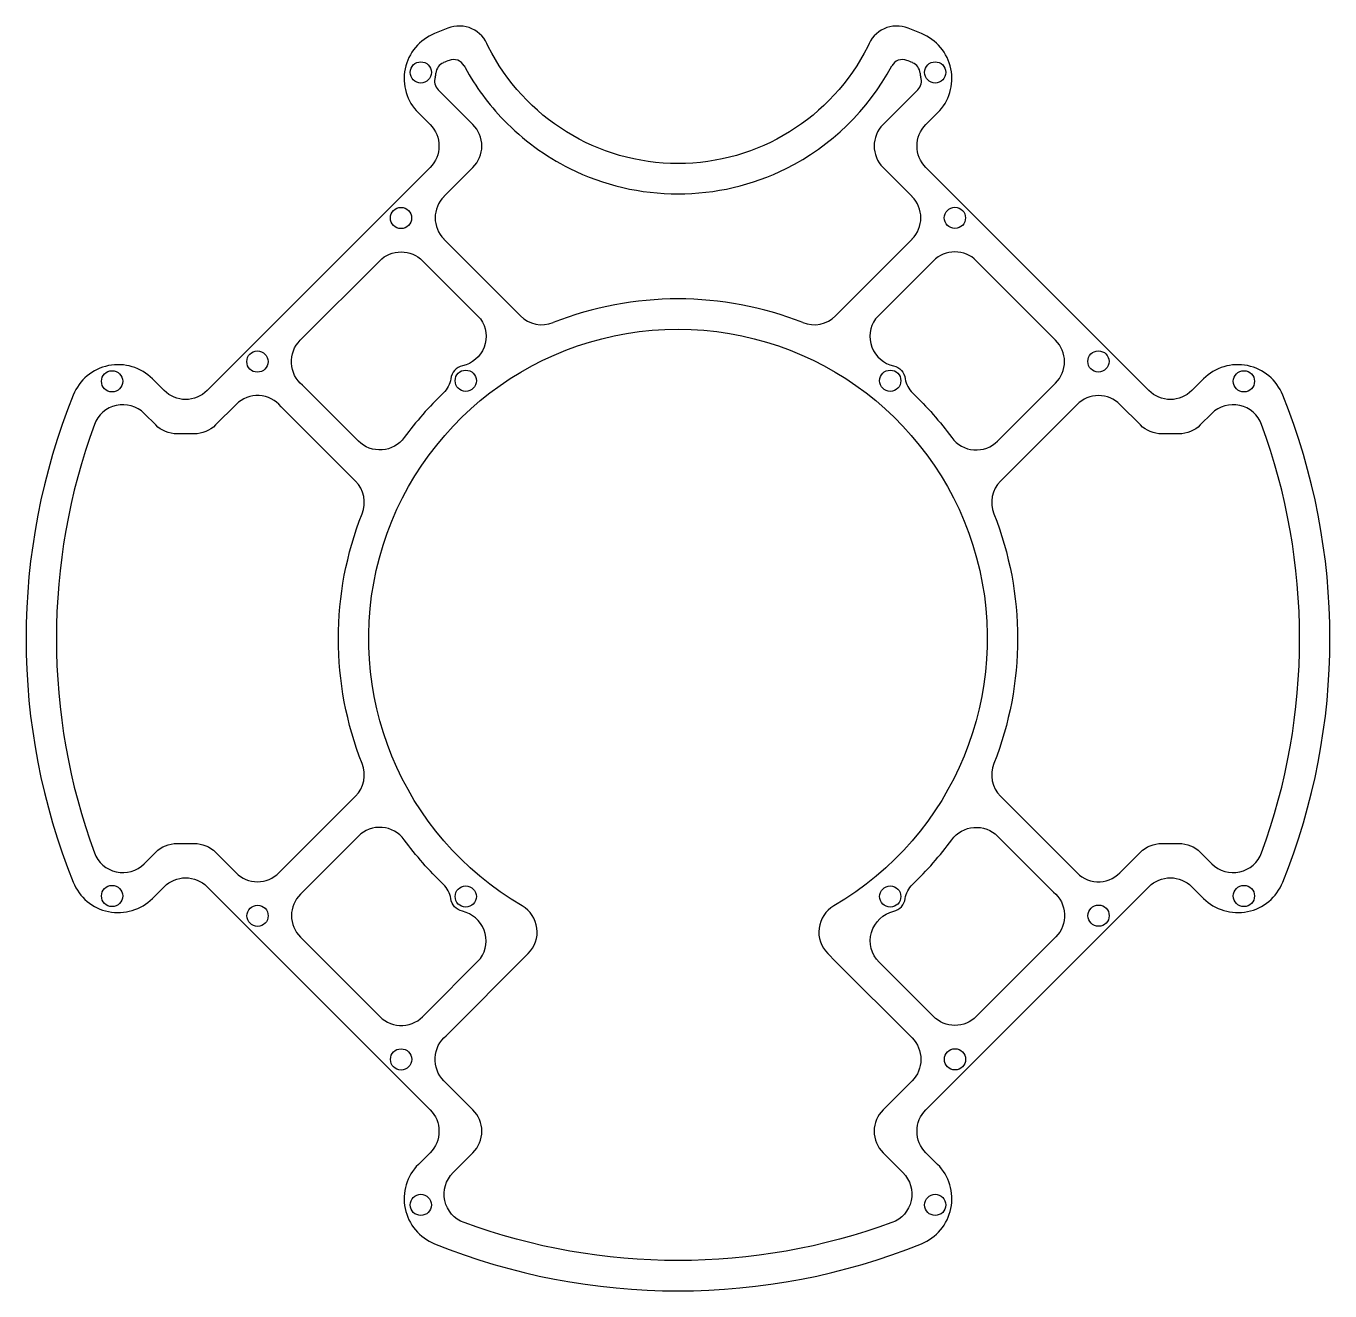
# Model space of a CAD drawing. Header units: millimetres. Extents: x -108 to 108, y -108 to 101.
import ezdxf

# ---------------------------------------------------------------- set-up
doc = ezdxf.new("R2010")
doc.units = ezdxf.units.MM
doc.layers.get('0').update_dxf_attribs({"linetype": 'CONTINUOUS'})

msp = doc.modelspace()

# ---------------------------------------------------------------- linework, layer by layer
for p, q in [((-33.81, 84.73), (-39.55, 90.47)), ((39.55, 90.47), (33.81, 84.73)), ((-38.59, 72.88), (-33.81, 77.65)), ((33.81, 77.65), (38.59, 72.88)), ((-30.5, 57.72), (-38.59, 65.81)), ((38.59, 65.81), (30.5, 57.72)), ((-25.97, 53.19), (-30.5, 57.72)), ((30.5, 57.72), (25.97, 53.19))]:
    msp.add_line(p, q)
for points in [[(42.81, 86.65, 0.53775), (40.14, 99.73, 0.005519), (37.93, 100.59, -0.000011), (37.93, 100.59, 0.429253), (31.32, 97.6, 0.000091), (31.29, 97.61, -0.617178), (-31.29, 97.61, 0.000091), (-31.32, 97.6, 0.429253), (-37.93, 100.59, -0.000011), (-37.93, 100.59, 0.005519), (-40.14, 99.73, 0.53775), (-42.81, 86.65), (-40.88, 84.73, -0.414214), (-40.88, 77.65), (-77.65, 40.88, -0.414214), (-84.73, 40.88), (-86.65, 42.81, 0.53775), (-99.73, 40.14, 0.193688), (-99.73, -40.14, 0.53775), (-86.65, -42.81), (-84.73, -40.88, -0.414214), (-77.65, -40.88), (-40.88, -77.65, -0.414214), (-40.88, -84.73), (-42.81, -86.65, 0.53775), (-40.14, -99.73, 0.193688), (40.14, -99.73, 0.53775), (42.81, -86.65), (40.88, -84.73, -0.414214), (40.88, -77.65), (77.65, -40.88, -0.414214), (84.73, -40.88), (86.65, -42.81, 0.53775), (99.73, -40.14, 0.193688), (99.73, 40.14, 0.53775), (86.65, 42.81), (84.73, 40.88, -0.414214), (77.65, 40.88), (40.88, 77.65, -0.414214), (40.88, 84.73)], [(-35.55, 44.94, 0.312924), (-37.48, 42.84, -0.169286), (-38.68, 40.5, 0.04384), (-45.14, 33.14, -0.459536), (-52.71, 32.56), (-61.92, 41.76, -0.444218), (-62.29, 49.17), (-49.19, 62.28, -0.414214), (-42.12, 62.28), (-34.1, 54.25), (-32.56, 52.71, -0.535785)], [(32.56, 52.71, 0.535785), (35.55, 44.94, -0.312924), (37.48, 42.84, 0.169286), (38.68, 40.5, -0.04384), (45.14, 33.14, 0.459536), (52.71, 32.56), (62.27, 42.12, 0.414214), (62.27, 49.19), (49.19, 62.28, 0.414214), (42.12, 62.28), (34.1, 54.25)], [(-24.68, -51.91, 0.491746), (-25.7, -44.05, -3.6987), (25.7, -44.05, 0.491746), (24.68, -51.91), (25.97, -53.19), (38.59, -65.81, -0.414214), (38.59, -72.88), (33.81, -77.65, 0.414214), (33.81, -84.73), (37.1, -88.01, -0.547864), (35.28, -96.24, -0.177524), (-35.28, -96.24, -0.547864), (-37.1, -88.01), (-33.81, -84.73, 0.414214), (-33.81, -77.65), (-38.6, -72.86, -0.444218), (-38.23, -65.45)], [(-65.45, 38.23, 0.444218), (-72.86, 38.6), (-76.25, 35.21, -0.198912), (-79.79, 33.75), (-82.59, 33.75, -0.198912), (-86.13, 35.21), (-88.01, 37.1, 0.547864), (-96.24, 35.28, 0.177524), (-96.24, -35.28, 0.547864), (-88.01, -37.1), (-86.13, -35.21, -0.198912), (-82.59, -33.75), (-79.79, -33.75, -0.198912), (-76.25, -35.21), (-72.88, -38.59, 0.414214), (-65.81, -38.59), (-53.19, -25.97, 0.298947), (-52.08, -20.59, -0.190538), (-52.08, 20.59, 0.298947), (-53.19, 25.97)], [(65.45, -38.23, 0.444218), (72.86, -38.6), (76.25, -35.21, -0.198912), (79.79, -33.75), (82.59, -33.75, -0.198912), (86.13, -35.21), (88.01, -37.1, 0.547864), (96.24, -35.28, 0.177524), (96.24, 35.28, 0.547864), (88.01, 37.1), (86.13, 35.21, -0.198912), (82.59, 33.75), (79.79, 33.75, -0.198912), (76.25, 35.21), (72.88, 38.59, 0.414214), (65.81, 38.59), (53.19, 25.97, 0.298947), (52.08, 20.59, -0.190538), (52.08, -20.59, 0.298947), (53.19, -25.97)], [(-32.56, -52.71, 0.535785), (-35.55, -44.94, -0.312924), (-37.48, -42.84, 0.169286), (-38.68, -40.5, -0.04384), (-45.14, -33.14, 0.459536), (-52.71, -32.56), (-62.27, -42.12, 0.414214), (-62.27, -49.19), (-49.17, -62.29, 0.444218), (-41.76, -61.92)], [(35.57, -44.93, 0.309863), (37.48, -42.84, -0.169286), (38.68, -40.5, 0.04384), (45.14, -33.14, -0.459536), (52.71, -32.56), (61.92, -41.76, -0.444218), (62.29, -49.17), (49.19, -62.27, -0.414214), (42.12, -62.27), (33.18, -53.34, -0.587582)]]:
    msp.add_lwpolyline(points, format="xyb", close=True)
for centre in [(-42.41, 93.32), (42.41, 93.32), (-45.68, 69.33), (45.66, 69.35), (-69.35, 45.66), (69.33, 45.68), (-93.32, 42.41), (-35, 42.5), (35, 42.5), (93.32, 42.41), (-93.32, -42.41), (-35, -42.5), (35, -42.5), (93.32, -42.41), (-69.33, -45.68), (69.35, -45.66), (-45.66, -69.35), (45.68, -69.33), (-42.41, -93.32), (42.41, -93.32)]:
    msp.add_circle(centre, 1.75)
for centre, radius, start, end in [((-37.91, 93.07), 2, 112.1623, 176.918), ((0, 0), 102.5, 111.6064, 112.1623), ((-37.01, 93.44), 2, 28.4834, 111.6064), ((37.01, 93.44), 2, 68.3936, 151.7776), ((0, 0), 102.5, 67.8377, 68.3936), ((37.91, 93.07), 2, 3.082, 67.8377), ((-38.14, 91.88), 2, 161.3878, 225.0001), ((-42.41, 93.32), 2.5, 341.3878, 356.918), ((-37.01, 93.44), 2, 28.2224, 28.4834), ((0, 113.3), 40, 208.2224, 208.6718), ((0, 113.3), 40, 208.6718, 224.0779), ((0, 113.3), 40, 296.504, 331.7776), ((38.14, 91.88), 2, -45, 18.6122), ((42.41, 93.32), 2.5, 183.082, 198.6122), ((-37.35, 81.19), 5, -45, 45.0001), ((-32.33, 82), 5, 43.9184, 44.0779), ((0, 113.3), 40, 224.0978, 243.4961), ((37.35, 81.19), 5, 135, 225), ((0, 113.3), 40, 243.4961, 296.5039), ((-35.05, 69.35), 5, 135, 225), ((35.05, 69.35), 5, -45, 45), ((0, 0), 56, 68.4245, 111.5755), ((-22.43, 56.73), 5, 225, 291.5755), ((22.43, 56.73), 5, 248.4245, 315)]:
    msp.add_arc(centre, radius, start, end)

doc.saveas('drawing.dxf')
